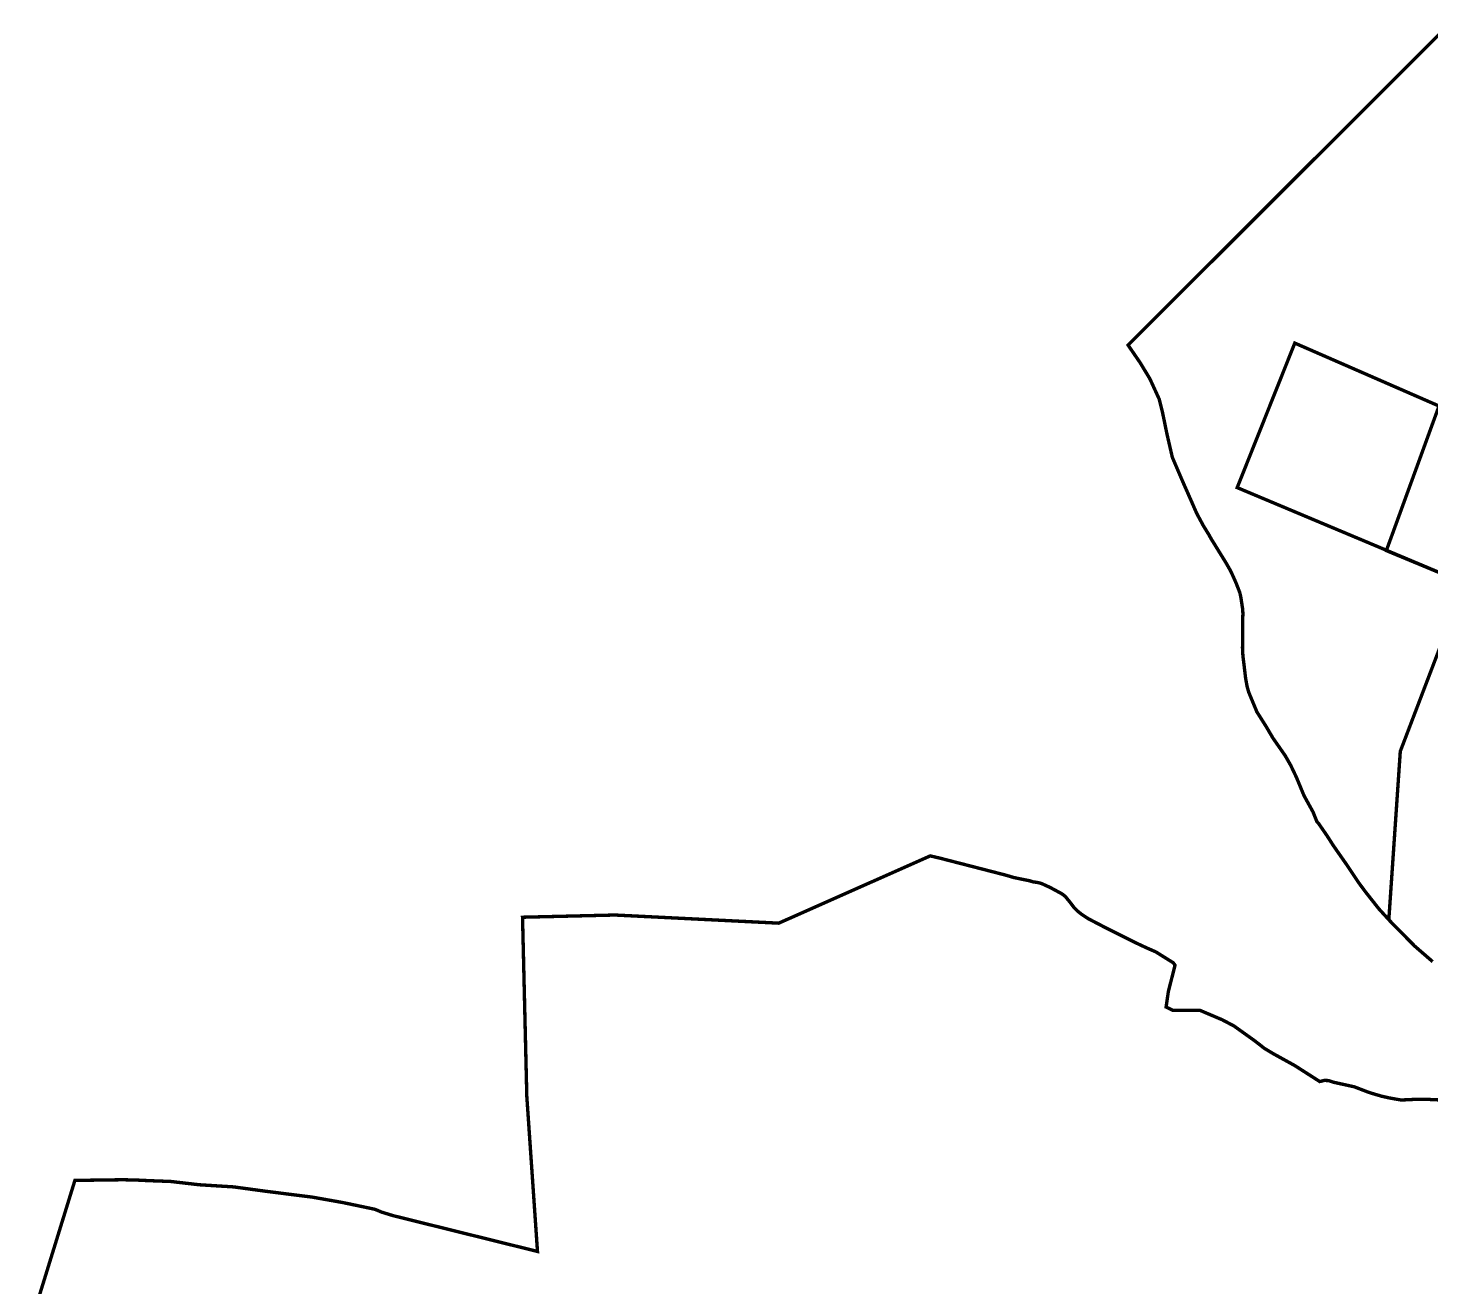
# Model space of a CAD drawing. Header units: millimetres. Extents: x -22696 to 333987, y -7117 to 2643871.
# Drawn here: x 332126 to 332955, y 2643016 to 2643760 of the extents above; entities that cross this region are included whole.
import ezdxf

# ---------------------------------------------------------------- set-up
doc = ezdxf.new("R2010")
doc.units = ezdxf.units.MM
doc.layers.add('Boundary', color=8, linetype='Continuous', lineweight=50)

msp = doc.modelspace()

# ---------------------------------------------------------------- linework, layer by layer
at = {"layer": 'Boundary', "color": 32, "const_width": 2}
msp.add_lwpolyline([(332962.43, 2643759.16), (332775.97, 2643572.9), (332775.97, 2643572.9), (332777.62, 2643570.46), (332783.13, 2643562.42), (332788.82, 2643553.02), (332794.3, 2643541.08), (332796.39, 2643532.74), (332798.91, 2643520.44), (332802.12, 2643506.54), (332808.16, 2643492.45), (332812.1, 2643483.52), (332813.64, 2643480.03), (332815.34, 2643476.1), (332816.53, 2643473.41), (332820.46, 2643466.11), (332823.69, 2643460.89), (332825, 2643458.5), (332828.04, 2643453.58), (332833.96, 2643443.99), (332836.27, 2643439.94), (332837.85, 2643436.66), (332839.95, 2643431.88), (332841.95, 2643426.69), (332842.5, 2643424.45), (332843.66, 2643416.88), (332843.82, 2643414.08), (332843.64, 2643410.46), (332843.62, 2643405.3), (332843.69, 2643399.49), (332843.57, 2643394.01), (332843.8, 2643389.43), (332844.69, 2643382.06), (332845.43, 2643375.87), (332846.3, 2643371.09), (332847.3, 2643367.64), (332852.04, 2643356.21), (332857.35, 2643347.8), (332861.53, 2643340.71), (332868.76, 2643330.33), (332871.97, 2643324.74), (332875.4, 2643317.56), (332879.89, 2643306.71), (332885.3, 2643296.89), (332887.48, 2643291.39), (332888.53, 2643290.2), (332893.46, 2643283.06), (332897.16, 2643277.27), (332900.33, 2643272.71), (332904.93, 2643266.14), (332912.14, 2643255.33), (332916.28, 2643249.73), (332924.26, 2643239.64), (332930.03, 2643233.34)], dxfattribs=at)
at = {"layer": 'Boundary'}
for points in [[(333082.44, 2643483.32, 2, 2, 0), (332874.47, 2643574.08, 2, 2, 0), (332840.44, 2643488.68, 2, 2, 0), (332973.43, 2643432.83, 2, 2, 0)], [(332959.8, 2643537.23, 2, 2, 0), (332928.57, 2643451.46, 2, 2, 0), (332973.43, 2643432.83, 2, 2, 0)], [(332972.51, 2643426.46, 2, 2, 0), (332936.81, 2643332.85, 2, 2, 0), (332930.03, 2643233.34, 2, 2, 0), (332931.27, 2643232, 2, 2, 0), (332939.14, 2643224.02, 2, 2, 0), (332945.27, 2643217.79, 2, 2, 0), (332955.92, 2643208.57, 2, 2, 0)], [(332972.51, 2643426.46, 2, 2, 0), (332936.81, 2643332.85, 2, 2, 0), (332930.03, 2643233.34, 2, 2, 0), (332931.27, 2643232, 2, 2, 0), (332939.14, 2643224.02, 2, 2, 0), (332945.27, 2643217.79, 2, 2, 0), (332955.92, 2643208.57, 2, 2, 0)], [(332961.61, 2643126.77, 2, 2, 0), (332954.47, 2643127.1, 2, 2, 0), (332952.64, 2643127.26, 2, 2, 0), (332951.02, 2643127.27, 2, 2, 0), (332945.67, 2643127.19, 2, 2, 0), (332940.1, 2643126.92, 2, 2, 0), (332937.28, 2643126.81, 2, 2, 0), (332934.33, 2643127.3, 2, 2, 0), (332929.91, 2643128.11, 2, 2, 0), (332925.66, 2643129.07, 2, 2, 0), (332919.55, 2643130.87, 2, 2, 0), (332917.56, 2643131.55, 2, 2, 0), (332909.68, 2643134.58, 2, 2, 0), (332897.43, 2643137.29, 2, 2, 0), (332894.47, 2643138.29, 2, 2, 0), (332891.92, 2643138.38, 2, 2, 0), (332889.2, 2643137.72, 2, 2, 0), (332874.47, 2643147.14, 2, 2, 0), (332861.93, 2643154.07, 2, 2, 0), (332856.35, 2643157.42, 2, 2, 0), (332853.28, 2643159.85, 2, 2, 0), (332850.21, 2643162.21, 2, 2, 0), (332838.48, 2643170.58, 2, 2, 0), (332831.54, 2643174.23, 2, 2, 0), (332818.28, 2643179.85, 2, 2, 0), (332818.28, 2643179.85, 2, 2, 0), (332818.28, 2643179.85, 2, 2, 0), (332802.42, 2643179.81, 2, 2, 0), (332798.43, 2643181.72, 2, 2, 0), (332799.74, 2643190.75, 2, 2, 0), (332803.69, 2643206.43, 2, 2, 0), (332802.69, 2643207.88, 2, 2, 0), (332792.34, 2643214.33, 2, 2, 0), (332787.07, 2643216.63, 2, 2, 0), (332782.26, 2643218.86, 2, 2, 0), (332776.83, 2643221.52, 2, 2, 0), (332762.11, 2643228.9, 2, 2, 0), (332758.63, 2643230.73, 2, 2, 0), (332752.49, 2643233.9, 2, 2, 0), (332748.36, 2643236.63, 2, 2, 0), (332745.82, 2643238.69, 2, 2, 0), (332743.96, 2643240.64, 2, 2, 0), (332741.51, 2643243.84, 2, 2, 0), (332738.94, 2643247, 2, 2, 0), (332736.95, 2643248.59, 2, 2, 0), (332729.94, 2643252.38, 2, 2, 0), (332725.01, 2643254.64, 2, 2, 0), (332723.09, 2643255.23, 2, 2, 0), (332719.66, 2643255.74, 2, 2, 0), (332717.86, 2643256.33, 2, 2, 0), (332708.59, 2643258.23, 2, 2, 0), (332703.16, 2643259.82, 2, 2, 0), (332664.6, 2643269.76, 2, 2, 0), (332659.07, 2643271.05, 2, 2, 0), (332569.55, 2643231.3, 2, 2, 0), (332472.79, 2643236.11, 2, 2, 0), (332418.16, 2643234.81, 2, 2, 0), (332420.69, 2643128.81, 2, 2, 0), (332426.99, 2643037.31, 2, 2, 0), (332341.85, 2643058.42, 2, 2, 0), (332334.91, 2643060.55, 2, 2, 0), (332330.9, 2643062.23, 2, 2, 0), (332312.15, 2643066.17, 2, 2, 0), (332293.91, 2643069.41, 2, 2, 0), (332266.69, 2643072.84, 2, 2, 0), (332247.4, 2643075.46, 2, 2, 0), (332227.23, 2643076.71, 2, 2, 0), (332210.28, 2643078.66, 2, 2, 0), (332197.68, 2643079.13, 2, 2, 0), (332189.96, 2643079.5, 2, 2, 0), (332181.96, 2643079.68, 2, 2, 0), (332153.66, 2643079.29, 2, 2, 0), (332127.17, 2642993.42, 2, 2, 0)], [(332961.61, 2643126.77, 2, 2, 0), (332954.47, 2643127.1, 2, 2, 0), (332952.64, 2643127.26, 2, 2, 0), (332951.02, 2643127.27, 2, 2, 0), (332945.67, 2643127.19, 2, 2, 0), (332940.1, 2643126.92, 2, 2, 0), (332937.28, 2643126.81, 2, 2, 0), (332934.33, 2643127.3, 2, 2, 0), (332929.91, 2643128.11, 2, 2, 0), (332925.66, 2643129.07, 2, 2, 0), (332919.55, 2643130.87, 2, 2, 0), (332917.56, 2643131.55, 2, 2, 0), (332909.68, 2643134.58, 2, 2, 0), (332897.43, 2643137.29, 2, 2, 0), (332894.47, 2643138.29, 2, 2, 0), (332891.92, 2643138.38, 2, 2, 0), (332889.2, 2643137.72, 2, 2, 0), (332874.47, 2643147.14, 2, 2, 0), (332861.93, 2643154.07, 2, 2, 0), (332856.35, 2643157.42, 2, 2, 0), (332853.28, 2643159.85, 2, 2, 0), (332850.21, 2643162.21, 2, 2, 0), (332838.48, 2643170.58, 2, 2, 0), (332831.54, 2643174.23, 2, 2, 0), (332818.28, 2643179.85, 2, 2, 0), (332818.28, 2643179.85, 2, 2, 0), (332818.28, 2643179.85, 2, 2, 0), (332802.42, 2643179.81, 2, 2, 0), (332798.43, 2643181.72, 2, 2, 0), (332799.74, 2643190.75, 2, 2, 0), (332803.69, 2643206.43, 2, 2, 0), (332802.69, 2643207.88, 2, 2, 0), (332792.34, 2643214.33, 2, 2, 0), (332787.07, 2643216.63, 2, 2, 0), (332782.26, 2643218.86, 2, 2, 0), (332776.83, 2643221.52, 2, 2, 0), (332762.11, 2643228.9, 2, 2, 0), (332758.63, 2643230.73, 2, 2, 0), (332752.49, 2643233.9, 2, 2, 0), (332748.36, 2643236.63, 2, 2, 0), (332745.82, 2643238.69, 2, 2, 0), (332743.96, 2643240.64, 2, 2, 0), (332741.51, 2643243.84, 2, 2, 0), (332738.94, 2643247, 2, 2, 0), (332736.95, 2643248.59, 2, 2, 0), (332729.94, 2643252.38, 2, 2, 0), (332725.01, 2643254.64, 2, 2, 0), (332723.09, 2643255.23, 2, 2, 0), (332719.66, 2643255.74, 2, 2, 0), (332717.86, 2643256.33, 2, 2, 0), (332708.59, 2643258.23, 2, 2, 0), (332703.16, 2643259.82, 2, 2, 0), (332664.6, 2643269.76, 2, 2, 0), (332659.07, 2643271.05, 2, 2, 0), (332569.55, 2643231.3, 2, 2, 0), (332472.79, 2643236.11, 2, 2, 0), (332418.16, 2643234.81, 2, 2, 0), (332420.69, 2643128.81, 2, 2, 0), (332426.99, 2643037.31, 2, 2, 0), (332341.85, 2643058.42, 2, 2, 0), (332334.91, 2643060.55, 2, 2, 0), (332330.9, 2643062.23, 2, 2, 0), (332312.15, 2643066.17, 2, 2, 0), (332293.91, 2643069.41, 2, 2, 0), (332266.69, 2643072.84, 2, 2, 0), (332247.4, 2643075.46, 2, 2, 0), (332227.23, 2643076.71, 2, 2, 0), (332210.28, 2643078.66, 2, 2, 0), (332197.68, 2643079.13, 2, 2, 0), (332189.96, 2643079.5, 2, 2, 0), (332181.96, 2643079.68, 2, 2, 0), (332153.66, 2643079.29, 2, 2, 0), (332127.17, 2642993.42, 2, 2, 0)]]:
    msp.add_lwpolyline(points, format="xyseb", dxfattribs=at)

doc.saveas('drawing.dxf')
